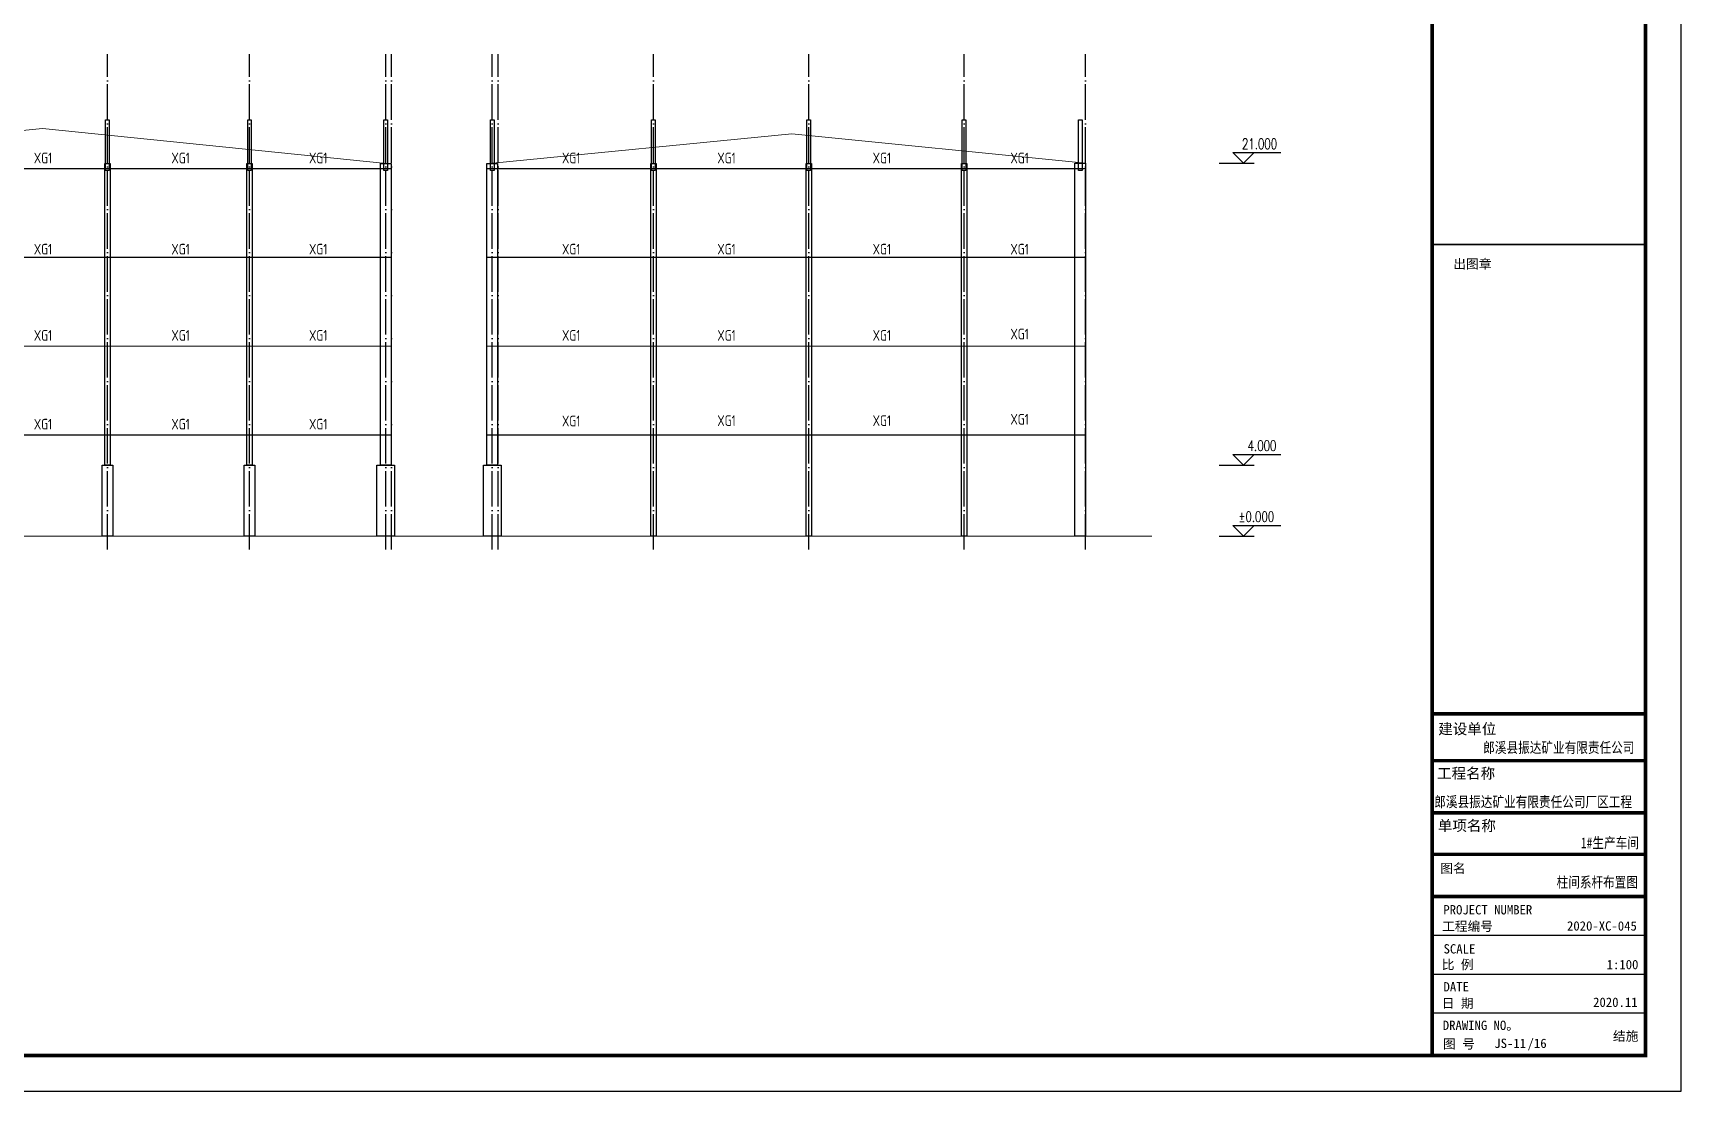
# Model space of a CAD drawing. Extents: x 69728788 to 150676229, y 15322671 to 43663798.
# Drawn here: x 75182952 to 75275784, y 19799703 to 19859287 of the extents above; entities that cross this region are included whole.
import ezdxf
from ezdxf.enums import TextEntityAlignment as Align

# ---------------------------------------------------------------- set-up
doc = ezdxf.new("R2010")
doc.units = 0
doc.header["$LTSCALE"] = 1000
doc.header["$MEASUREMENT"] = 0
doc.linetypes.add('DOTE', pattern=[2.42, 2, -0.2, 0.02, -0.2])
doc.layers.get('0').update_dxf_attribs({"linetype": 'CONTINUOUS'})
for name, color, linetype in [('AXIS', 3, 'CONTINUOUS'), ('DIM_ELEV', 3, 'CONTINUOUS'), ('DOTE', 251, 'DOTE'), ('PUB_TEXT', 7, 'CONTINUOUS'), ('PUB_TITLE', 4, 'CONTINUOUS'), ('S', 2, 'CONTINUOUS'), ('TEXT', 7, 'CONTINUOUS'), ('图框', 253, 'CONTINUOUS'), ('钢柱', 3, 'CONTINUOUS')]:
    doc.layers.add(name, color=color, linetype=linetype)
doc.layers.add('节点', color=3, linetype='CONTINUOUS', lineweight=13)
doc.styles.add('-黑体', font='simhei.ttf')
doc.styles.add('_TCH_DIM', font='SIMPLEX', dxfattribs={"bigfont": 'GBCBIG'})
doc.styles.add('TSSD_Rein', font='atssdeng.shx', dxfattribs={"width": 0.7, "bigfont": 'atssdchn.shx'})
doc.styles.add('宋体', font='', dxfattribs={"width": 0.8})
doc.styles.add('黑体', font='simhei.ttf', dxfattribs={"width": 0.6, "height": 4.3})
doc.styles.get('宋体').set_extended_font_data('SimSun')

msp = doc.modelspace()

# ---------------------------------------------------------------- linework, layer by layer
at = {"const_width": 50}
msp.add_lwpolyline([(75127576.2, 19830947.7), (75245983.5, 19830947.7)], dxfattribs=at)
at = {"layer": 'AXIS'}
for p, q in [((75249761.3, 19851947.7), (75251739.5, 19851947.7)), ((75249761.3, 19834947.7), (75251739.5, 19834947.7)), ((75249761.3, 19830947.7), (75251739.5, 19830947.7))]:
    msp.add_line(p, q, dxfattribs=at)
at = {"layer": 'DIM_ELEV'}
for p, q in [((75251139.5, 19851947.7), (75250539.5, 19852547.7)), ((75250539.5, 19852547.7), (75253236.6, 19852547.7)), ((75251139.5, 19851947.7), (75251739.5, 19852547.7)), ((75251139.5, 19834947.7), (75250539.5, 19835547.7)), ((75250539.5, 19835547.7), (75253236.6, 19835547.7)), ((75251139.5, 19834947.7), (75251739.5, 19835547.7)), ((75251139.5, 19830947.7), (75250539.5, 19831547.7)), ((75250539.5, 19831547.7), (75253236.6, 19831547.7)), ((75251139.5, 19830947.7), (75251739.5, 19831547.7))]:
    msp.add_line(p, q, dxfattribs=at)
at = {"layer": 'DOTE'}
for p, q in [((75187147.1, 19830197.7), (75187147.1, 19858098.9)), ((75195147.1, 19830197.7), (75195147.1, 19858098.9)), ((75202822.1, 19830197.7), (75202822.1, 19858098.9)), ((75203147.1, 19830197.7), (75203147.1, 19858098.9)), ((75208822.1, 19830197.7), (75208822.1, 19858098.9)), ((75209147.1, 19830197.7), (75209147.1, 19858098.9)), ((75217897.1, 19830197.7), (75217897.1, 19858098.9)), ((75226647.1, 19830197.7), (75226647.1, 19858098.9)), ((75235397.1, 19830197.7), (75235397.1, 19858098.9)), ((75242247.1, 19830197.7), (75242247.1, 19858098.9))]:
    msp.add_line(p, q, dxfattribs=at)
at = {"layer": 'PUB_TITLE'}
msp.add_lwpolyline([(75107584.3, 19799702.8), (75275784.3, 19799702.8), (75275784.3, 19918502.8), (75107584.3, 19918502.8)], close=True, dxfattribs=at)
at = {"layer": 'PUB_TITLE', "const_width": 200}
msp.add_lwpolyline([(75112584.3, 19801702.8), (75273784.3, 19801702.8), (75273784.3, 19916502.8), (75112584.3, 19916502.8)], close=True, dxfattribs=at)
at = {"layer": 'S', "ltscale": 100, "const_width": 70}
for points in [[(75130147.1, 19851647.7), (75203147.1, 19851647.7)], [(75208522.1, 19851647.7), (75242247.1, 19851647.7)], [(75130147.1, 19846647.7), (75203147.1, 19846647.7)], [(75208522.1, 19846647.7), (75242247.1, 19846647.7)], [(75130147.1, 19841647.7), (75203147.1, 19841647.7)], [(75208522.1, 19841647.7), (75242247.1, 19841647.7)], [(75130147.1, 19836647.7), (75203147.1, 19836647.7)], [(75208522.1, 19836647.7), (75242247.1, 19836647.7)]]:
    msp.add_lwpolyline(points, dxfattribs=at)
at = {"layer": '图框', "color": 4}
for points, const_width in [([(75273784.3, 19801702.8), (75261765.8, 19801702.8), (75261765.8, 19916502.8), (75273784.3, 19916502.8)], 197.2), ([(75261765.8, 19820941.1), (75273740.6, 19820941.1)], 199.2), ([(75261765.8, 19818307.1), (75273744.3, 19818307.1)], 199.2), ([(75261765.8, 19815372.7), (75273784.3, 19815372.7)], 199.2), ([(75261765.8, 19813031.2), (75273784.3, 19813031.2)], 199.2), ([(75261765.8, 19810662.1), (75273784.3, 19810662.1)], 199.2), ([(75261765.8, 19808464.4), (75273784.3, 19808464.4)], 80.7), ([(75261765.8, 19806270.5), (75273784.3, 19806270.5)], 80.7), ([(75261765.8, 19804093.2), (75273784.3, 19804093.2)], 80.7)]:
    msp.add_lwpolyline(points, dxfattribs=dict(at, const_width=const_width))
at = {"layer": '图框', "color": 0, "const_width": 100}
msp.add_lwpolyline([(75261765.8, 19847376.9), (75273784.3, 19847376.9)], dxfattribs=at)
at = {"layer": '节点'}
for points in [[(75130147.1, 19851938.7), (75146997.1, 19853623.7), (75163847.1, 19851938.7), (75183497.1, 19853903.7), (75202847.2, 19851938.7)], [(75208522.1, 19851938.7), (75208847.2, 19851947.7), (75225697.6, 19853602.7), (75242247.1, 19851947.7)]]:
    msp.add_lwpolyline(points, dxfattribs=at)
at = {"layer": '钢柱'}
for points in [[(75187047.1, 19854397.7), (75187247.1, 19854397.7), (75187247.1, 19851538.7), (75187047.1, 19851538.7)], [(75195047.1, 19854397.7), (75195247.1, 19854397.7), (75195247.1, 19851538.7), (75195047.1, 19851538.7)], [(75202722.1, 19854397.7), (75202922.1, 19854397.7), (75202922.1, 19851538.7), (75202722.1, 19851538.7)], [(75208722.1, 19854397.7), (75208922.1, 19854397.7), (75208922.1, 19851538.7), (75208722.1, 19851538.7)], [(75217797.1, 19854397.7), (75217997.1, 19854397.7), (75217997.1, 19851538.7), (75217797.1, 19851538.7)], [(75226547.1, 19854397.7), (75226747.1, 19854397.7), (75226747.1, 19851538.7), (75226547.1, 19851538.7)], [(75235297.1, 19854397.7), (75235497.1, 19854397.7), (75235497.1, 19851538.7), (75235297.1, 19851538.7)], [(75241847.1, 19854397.7), (75242047.1, 19854397.7), (75242047.1, 19851547.7), (75241847.1, 19851547.7)], [(75186997.1, 19851938.7), (75187297.1, 19851938.7), (75187297.1, 19834947.7), (75186997.1, 19834947.7)], [(75194997.1, 19851938.7), (75195297.1, 19851938.7), (75195297.1, 19834947.7), (75194997.1, 19834947.7)], [(75202522.1, 19851938.7), (75203122.1, 19851938.7), (75203122.1, 19834947.7), (75202522.1, 19834947.7)], [(75208522.1, 19851938.7), (75209122.1, 19851938.7), (75209122.1, 19834947.7), (75208522.1, 19834947.7)], [(75217747.1, 19851938.7), (75218047.1, 19851938.7), (75218047.1, 19830947.7), (75217747.1, 19830947.7)], [(75226497.1, 19851938.7), (75226797.1, 19851938.7), (75226797.1, 19830947.7), (75226497.1, 19830947.7)], [(75235247.1, 19851938.7), (75235547.1, 19851938.7), (75235547.1, 19830947.7), (75235247.1, 19830947.7)], [(75241647.1, 19851947.7), (75242247.1, 19851947.7), (75242247.1, 19830947.7), (75241647.1, 19830947.7)], [(75186847.1, 19834947.7), (75187447.1, 19834947.7), (75187447.1, 19830947.7), (75186847.1, 19830947.7)], [(75194847.1, 19834947.7), (75195447.1, 19834947.7), (75195447.1, 19830947.7), (75194847.1, 19830947.7)], [(75202322.1, 19834947.7), (75203322.1, 19834947.7), (75203322.1, 19830947.7), (75202322.1, 19830947.7)], [(75208322.1, 19834947.7), (75209322.1, 19834947.7), (75209322.1, 19830947.7), (75208322.1, 19830947.7)]]:
    msp.add_lwpolyline(points, close=True, dxfattribs=at)

# ---------------------------------------------------------------- texts
at = {"layer": 'PUB_TEXT', "style": '_TCH_DIM', "width": 0.705882}
for s, p in [('21.000', (75251052.5, 19852747.7)), ('4.000', (75251372.5, 19835747.7)), ('%%P0.000', (75250852.5, 19831747.7))]:
    msp.add_text(s, height=595, dxfattribs=at).set_placement(p)
at = {"layer": 'PUB_TEXT', "style": 'TSSD_Rein', "width": 0.8}
for p in [(75183517.9, 19852246), (75191267.9, 19852246), (75199017.9, 19852246), (75213267.9, 19852246), (75222017.9, 19852246), (75230767.9, 19852246), (75238527.8, 19852246), (75183517.9, 19847112.1), (75191267.9, 19847112.1), (75199017.9, 19847112.1), (75213267.9, 19847112.1), (75222017.9, 19847112.1), (75230767.9, 19847112.1), (75238527.8, 19847112.1), (75183517.9, 19842256.9), (75191267.9, 19842256.9), (75199017.9, 19842256.9), (75213267.9, 19842256.9), (75222017.9, 19842256.9), (75230767.9, 19842256.9), (75238527.8, 19842334.1), (75183517.9, 19837256.9), (75191267.9, 19837256.9), (75199017.9, 19837256.9), (75213267.9, 19837436.9), (75222017.9, 19837456.9), (75230767.9, 19837456.9), (75238527.8, 19837534.1)]:
    msp.add_text('XG1', height=600, dxfattribs=at).set_placement(p, align=Align.MIDDLE)
at = {"layer": 'TEXT', "color": 3, "style": '-黑体', "width": 0.8}
for s, p in [('郎溪县振达矿业有限责任公司', (75264642.2, 19818744.8)), ('郎溪县振达矿业有限责任公司厂区工程', (75261885.6, 19815689.9)), ('1#生产车间', (75270138.3, 19813378.5)), ('柱间系杆布置图', (75268774.6, 19811164.2, -27.6))]:
    msp.add_text(s, height=600.3, dxfattribs=at).set_placement(p)
at = {"layer": '图框', "color": 4}
for s, height, style, p in [('出图章', 525.89, '黑体', (75262956.1, 19846016)), ('建设单位', 600, '黑体', (75262109.1, 19819795.7)), ('工程名称', 600, '黑体', (75262042.6, 19817292.6)), ('单项名称', 600, '黑体', (75262082.6, 19814345.3)), ('图名', 525.89, '黑体', (75262221.1, 19811981.1)), ('工程编号', 525.89, '黑体', (75262324, 19808718.5)), ('2020-XC-045', 525.888, '宋体', (75269360.7, 19808736.7)), ('SCALE', 525.89, '黑体', (75262407.8, 19807447.4)), ('比 例', 525.89, '黑体', (75262306.3, 19806561.5)), ('1:100', 525.89, '宋体', (75271593.7, 19806563.6)), ('DATE', 525.89, '黑体', (75262405.1, 19805310.2)), ('日 期', 525.89, '黑体', (75262306.3, 19804384.2)), ('2020.11', 525.89, '宋体', (75270832.5, 19804440.6)), ('DRAWING NO。', 525.888, '黑体', (75262363.6, 19803140.8)), ('图 号', 525.89, '黑体', (75262381, 19802090.7))]:
    msp.add_text(s, height=height, dxfattribs=dict(at, style=style)).set_placement(p)
at = {"layer": '图框', "color": 0, "style": '黑体'}
msp.add_text('PROJECT NUMBER', height=525.888, dxfattribs=at).set_placement((75262395, 19809648.1))
at = {"layer": '图框', "color": 3, "style": '宋体'}
for s, p in [('结施', (75271948.2, 19802535.7)), ('JS-11', (75265265.4, 19802127.4)), ('/16', (75267140.9, 19802127.4))]:
    msp.add_text(s, height=525.89, dxfattribs=at).set_placement(p)

doc.saveas('drawing.dxf')
